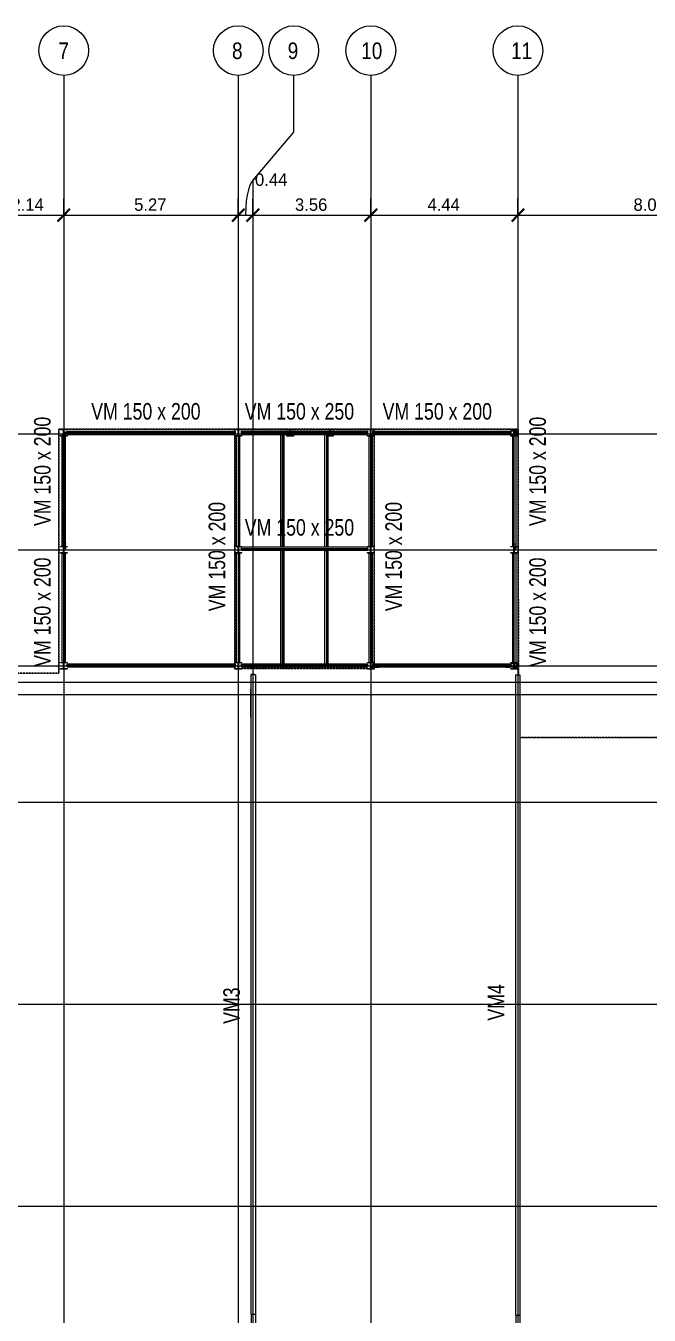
# Model space of a CAD drawing. Header units: centimetres. Extents: x -14291 to 3948, y -1225 to 8033.
# Drawn here: x -10457 to -8575, y 4139 to 8033 of the extents above; entities that cross this region are included whole.
import ezdxf

# ---------------------------------------------------------------- set-up
doc = ezdxf.new("R2010")
doc.units = ezdxf.units.CM
for name, pattern in [('_Overhead', [0.47625, 0.3175, -0.15875]), ('Grid Line', [2.2225, 1.27, -0.3175, 0.3175, -0.3175]), ('Hidden', [0.714375, 0.47625, -0.238125])]:
    doc.linetypes.add(name, pattern=pattern)
for name, color, linetype, lineweight in [('A-ANNO-DIMS', 7, 'Continuous', 9), ('A-ANNO-DIMS-250', 7, 'Continuous', 9), ('A-FLOR', 7, 'Continuous', 9), ('S-BEAM', 7, 'Continuous', 9), ('S-BEAM-IDEN', 7, 'Continuous', 18), ('S-COLS', 7, 'Continuous', 9), ('S-GRID', 7, 'Continuous', 9), ('S-GRID-IDEN', 7, 'Continuous', 9)]:
    doc.layers.add(name, color=color, linetype=linetype, lineweight=lineweight)
doc.styles.add('Century Gothic', font='GOTHIC.TTF', dxfattribs={"height": 37.5})
doc.styles.add('Century Gothic_1', font='GOTHIC.TTF', dxfattribs={"width": 0.8, "height": 50})
doc.styles.add('Saira Condensed', font='SairaCondensed-Regular.ttf', dxfattribs={"height": 50})
doc.dimstyles.new('FCA_N_Cotas_E100', dxfattribs={"dimscale": 30.48, "dimtxt": 39.15631, "dimasz": 1.230315, "dimexe": 1.64042, "dimexo": 1.64042, "dimgap": 0.082021, "dimtad": 1, "dimlfac": 0.01, "dimrnd": 0.01, "dimzin": 0, "dimdsep": 46, "dimtxsty": 'Century Gothic', "dimblk1": 'OBLIQUE', "dimblk2": 'OBLIQUE', "dimsah": 1, "dimcen": 0.09, "dimdle": 1.64042, "dimadec": 3, "dimazin": 2, "dimtfac": 1, "dimtdec": 4, "dimtix": 1, "dimtmove": 0, "dimatfit": 3, "dimfxl": 1, "dimtvp": 1, "dimtolj": 1, "dimtzin": 0, "dimarcsym": 2})
doc.dimstyles.new('FCA_N_Cotas_E100_2', dxfattribs={"dimscale": 30.48, "dimtxt": 39.15631, "dimasz": 1.230315, "dimexe": 1.64042, "dimexo": 1.64042, "dimgap": 0.082021, "dimtad": 1, "dimlfac": 0.01, "dimrnd": 0.01, "dimzin": 0, "dimdsep": 46, "dimtxsty": 'Century Gothic', "dimblk1": 'OBLIQUE', "dimblk2": 'OBLIQUE', "dimsah": 1, "dimcen": 0.09, "dimdle": 1.64042, "dimadec": 3, "dimazin": 2, "dimtfac": 1, "dimtdec": 4, "dimtix": 1, "dimtmove": 1, "dimatfit": 3, "dimfxl": 1, "dimtvp": 1, "dimtolj": 1, "dimtzin": 0, "dimarcsym": 2})

# ---------------------------------------------------------------- blocks, each defined once
blk = doc.blocks.new('RVR_Tensor angular doble L - d_25 mm-1744893-N01 - Planta Envigados')
at = {"layer": 'S-BEAM'}
for p, q in [((-9.6, -5), (-9.6, -4.5)), ((-7.4, -4.5), (-9.6, -4.5)), ((-5.3, -5), (-9.6, -5)), ((389.7, -5), (198.5, -5)), ((396.3, -5), (198.5, -5)), ((389.7, -5), (395.7, -5)), ((396.3, -4.7), (396.3, -5)), ((396.3, -5), (402.3, -5)), ((402.3, -5), (402.3, -4.7))]:
    blk.add_line(p, q, dxfattribs=at)
blk = doc.blocks.new('UC-Perfil universal-Pilar - 200 x 200-1745402-N01 - Planta Envigados')
at = {"layer": 'S-COLS'}
for p, q in [((-10, 10), (10, 10)), ((-10, 8.46), (-10, 10)), ((-2.015, 8.46), (-10, 8.46)), ((-0.495, -6.94), (-0.495, 6.94)), ((0.495, 6.94), (0.495, -6.94)), ((10, 8.46), (2.015, 8.46)), ((10, 10), (10, 8.46)), ((-10, -8.46), (-2.015, -8.46)), ((-10, -10), (-10, -8.46)), ((10, -10), (-10, -10)), ((2.015, -8.46), (10, -8.46)), ((10, -8.46), (10, -10))]:
    blk.add_line(p, q, dxfattribs=at)
for centre, start, end in [((-2.015, 6.94), 0, 90), ((2.015, 6.94), 90, 180), ((-2.015, -6.94), 270, 0), ((2.015, -6.94), 180, 270)]:
    blk.add_arc(centre, 1.52, start, end, dxfattribs=at)
blk = doc.blocks.new('UC-Perfil universal-Pilar - 200 x 200-1743406-N01 - Planta Envigados')
at = {"layer": 'S-COLS'}
for p, q in [((-10, 10), (10, 10)), ((-10, 8.46), (-10, 10)), ((-2.015, 8.46), (-10, 8.46)), ((-0.495, -6.94), (-0.495, 6.94)), ((0.495, 6.94), (0.495, -6.94)), ((10, 8.46), (2.015, 8.46)), ((10, 10), (10, 8.46)), ((-10, -8.46), (-2.015, -8.46)), ((-10, -10), (-10, -8.46)), ((10, -10), (-10, -10)), ((2.015, -8.46), (10, -8.46)), ((10, -8.46), (10, -10))]:
    blk.add_line(p, q, dxfattribs=at)
for centre, start, end in [((-2.015, 6.94), 60, 90), ((-2.015, 6.94), 0, 60), ((2.015, 6.94), 90, 180), ((-2.015, -6.94), 270, 0), ((2.015, -6.94), 180, 270)]:
    blk.add_arc(centre, 1.52, start, end, dxfattribs=at)
blk = doc.blocks.new('UC-Perfil universal-Pilar - 200 x 200-V55-N01 - Planta Envigados')
at = {"layer": 'S-COLS'}
for p, q in [((-10, 10), (10, 10)), ((-10, 8.46), (-10, 10)), ((-2.015, 8.46), (-10, 8.46)), ((-0.495, -6.94), (-0.495, 6.94)), ((0.495, 6.94), (0.495, -6.94)), ((10, 8.46), (2.015, 8.46)), ((10, 10), (10, 8.46)), ((-10, -8.46), (-2.015, -8.46)), ((-10, -10), (-10, -8.46)), ((10, -10), (-10, -10)), ((2.015, -8.46), (10, -8.46)), ((10, -8.46), (10, -10))]:
    blk.add_line(p, q, dxfattribs=at)
for centre, start, end in [((-2.015, 6.94), 0, 90), ((2.015, 6.94), 90, 180), ((-2.015, -6.94), 270, 0), ((2.015, -6.94), 180, 270)]:
    blk.add_arc(centre, 1.52, start, end, dxfattribs=at)
blk = doc.blocks.new('M_W Shapes - 150 x 200-1740618-N01 - Planta Envigados')
at = {"layer": 'S-BEAM'}
for p, q in [((253.5, 5), (253.5, 2.5)), ((253.5, 2.5), (253.5, 5)), ((253.5, 5), (253.5, 0.8)), ((253.5, 0.8), (253.5, 5)), ((253.5, 2.5), (253.5, 1.5)), ((253.5, 2.5), (253.5, 2)), ((253.5, 2), (253.5, 1.5)), ((253.5, 1.5), (253.5, 1.1)), ((253.5, 1.5), (253.5, 0.8)), ((253.5, 1.1), (253.5, 0.8)), ((253.5, 0.5), (253.5, -0.5)), ((253.5, -0.5), (253.5, 0.5)), ((253.5, -0.8), (253.5, -5)), ((253.5, -0.8), (253.5, -1.1)), ((253.5, -0.8), (253.5, -1.1)), ((253.5, -5), (253.5, -0.8)), ((253.5, -1.1), (253.5, -2.5)), ((253.5, -1.1), (253.5, -2.5)), ((253.5, -5), (253.5, -2.5)), ((253.5, -2.5), (253.5, -5))]:
    blk.add_line(p, q, dxfattribs=at)
blk = doc.blocks.new('M_W Shapes - 150 x 200-1741098-N01 - Planta Envigados')
at = {"layer": 'S-BEAM'}
for p, q in [((-206.1, 5), (-206.1, 1.1)), ((-206.1, 1.1), (-206.1, 5)), ((-206.1, 5), (-206.1, 2.5)), ((-206.1, 2.5), (-206.1, 5)), ((-206.1, 1.1), (-206.1, 2.5)), ((-206.1, 1.1), (-206.1, 2.5)), ((-206.1, 0.5), (-206.1, -0.5)), ((-206.1, -0.5), (-206.1, 0.5)), ((-206.1, -1.1), (-206.1, -4.8)), ((-206.1, -2.5), (-206.1, -1.1)), ((-206.1, -2.5), (-206.1, -1.1)), ((-206.1, -4.8), (-206.1, -1.1)), ((-206.1, -4.8), (-206.1, -2.5)), ((-206.1, -2.5), (-206.1, -4.8))]:
    blk.add_line(p, q, dxfattribs=at)
blk = doc.blocks.new('M_W Shapes - 150 x 200-V56-N01 - Planta Envigados')
at = {"layer": 'S-BEAM'}
for p, q in [((253.5, 5), (253.5, 2.5)), ((253.5, 2.5), (253.5, 5)), ((253.5, 5), (253.5, 0.8)), ((253.5, 0.8), (253.5, 5)), ((253.5, 2.5), (253.5, 0.8)), ((253.5, 2.5), (253.5, 1.1)), ((253.5, 1.1), (253.5, 0.8)), ((253.5, 0.5), (253.5, -0.5)), ((253.5, -0.5), (253.5, 0.5)), ((253.5, -0.8), (253.5, -5)), ((253.5, -0.8), (253.5, -2.5)), ((253.5, -0.8), (253.5, -1.1)), ((253.5, -5), (253.5, -0.8)), ((253.5, -1.1), (253.5, -1.5)), ((253.5, -1.5), (253.5, -2.5)), ((253.5, -5), (253.5, -2.5)), ((253.5, -2.5), (253.5, -5))]:
    blk.add_line(p, q, dxfattribs=at)
blk = doc.blocks.new('M_W Shapes - 150 x 200-1837126-N01 - Planta Envigados')
at = {"layer": 'S-BEAM'}
for p, q in [((-167.135, 5), (162.855, 5)), ((162.855, 5), (162.855, -5)), ((-167.135, -5), (162.855, -5))]:
    blk.add_line(p, q, dxfattribs=at)
at = {"layer": 'S-BEAM', "linetype": 'Hidden'}
for p, q in [((162.855, 0.5), (-167.135, 0.5)), ((162.855, -0.5), (-167.135, -0.5))]:
    blk.add_line(p, q, dxfattribs=at)
blk = doc.blocks.new('M_W Shapes - 150 x 250-1741827-N01 - Planta Envigados')
at = {"layer": 'S-BEAM'}
for p, q in [((-189.98, -5), (-189.98, 5)), ((-189.98, 5), (189.98, 5)), ((189.98, 5), (189.98, -5)), ((-189.98, -5), (189.98, -5))]:
    blk.add_line(p, q, dxfattribs=at)
at = {"layer": 'S-BEAM', "linetype": 'Hidden'}
for p, q in [((189.98, 0.5), (-189.98, 0.5)), ((189.98, -0.5), (-189.98, -0.5))]:
    blk.add_line(p, q, dxfattribs=at)
blk = doc.blocks.new('M_W Shapes - 150 x 200-1837127-N01 - Planta Envigados')
at = {"layer": 'S-BEAM'}
for p, q in [((-168.315, -5), (-168.315, 5)), ((-168.315, 5), (165.165, 5)), ((-168.315, -5), (165.165, -5))]:
    blk.add_line(p, q, dxfattribs=at)
at = {"layer": 'S-BEAM', "linetype": 'Hidden'}
for p, q in [((165.165, 0.5), (-168.315, 0.5)), ((165.165, -0.5), (-168.315, -0.5))]:
    blk.add_line(p, q, dxfattribs=at)
blk = doc.blocks.new('M_W Shapes - 150 x 200-1742695-N01 - Planta Envigados')
at = {"layer": 'S-BEAM'}
for p, q in [((-171.015, 5), (171.015, 5)), ((171.015, 5), (171.015, -5)), ((-171.015, -5), (171.015, -5))]:
    blk.add_line(p, q, dxfattribs=at)
at = {"layer": 'S-BEAM', "linetype": 'Hidden'}
for p, q in [((171.015, 0.5), (-171.015, 0.5)), ((171.015, -0.5), (-171.015, -0.5))]:
    blk.add_line(p, q, dxfattribs=at)
blk = doc.blocks.new('M_W Shapes - 150 x 200-1742696-N01 - Planta Envigados')
at = {"layer": 'S-BEAM'}
for p, q in [((-170.165, -5), (-170.165, 5)), ((-170.165, 5), (170.165, 5)), ((-170.165, -5), (170.165, -5))]:
    blk.add_line(p, q, dxfattribs=at)
at = {"layer": 'S-BEAM', "linetype": 'Hidden'}
for p, q in [((170.165, 0.5), (-170.165, 0.5)), ((170.165, -0.5), (-170.165, -0.5))]:
    blk.add_line(p, q, dxfattribs=at)
blk = doc.blocks.new('M_W Shapes - 150 x 200-V57-N01 - Planta Envigados')
at = {"layer": 'S-BEAM'}
for p, q in [((-253.465, -5), (-253.465, 5)), ((-253.465, 5), (253.465, 5)), ((253.465, 5), (253.465, -5)), ((-253.465, -5), (253.465, -5))]:
    blk.add_line(p, q, dxfattribs=at)
at = {"layer": 'S-BEAM', "linetype": 'Hidden'}
for p, q in [((253.465, 0.5), (-253.465, 0.5)), ((253.465, -0.5), (-253.465, -0.5))]:
    blk.add_line(p, q, dxfattribs=at)
blk = doc.blocks.new('M_W Shapes - 150 x 200-V58-N01 - Planta Envigados')
at = {"layer": 'S-BEAM'}
for p, q in [((-206.125, -5), (-206.125, 5)), ((-206.125, 5), (206.125, 5)), ((206.125, 5), (206.125, -5)), ((-206.125, -5), (206.125, -5))]:
    blk.add_line(p, q, dxfattribs=at)
at = {"layer": 'S-BEAM', "linetype": 'Hidden'}
for p, q in [((206.125, 0.5), (-206.125, 0.5)), ((206.125, -0.5), (-206.125, -0.5))]:
    blk.add_line(p, q, dxfattribs=at)
blk = doc.blocks.new('M_W Shapes - 150 x 200-1837128-N01 - Planta Envigados')
at = {"layer": 'S-BEAM'}
for p, q in [((-165.165, 5), (168.315, 5)), ((168.315, 5), (168.315, -5)), ((-165.165, -5), (168.315, -5))]:
    blk.add_line(p, q, dxfattribs=at)
at = {"layer": 'S-BEAM', "linetype": 'Hidden'}
for p, q in [((168.315, 0.5), (-165.165, 0.5)), ((168.315, -0.5), (-165.165, -0.5))]:
    blk.add_line(p, q, dxfattribs=at)
blk = doc.blocks.new('M_W Shapes - 150 x 200-1837129-N01 - Planta Envigados')
at = {"layer": 'S-BEAM'}
for p, q in [((-162.855, -5), (-162.855, 5)), ((-162.855, 5), (167.135, 5)), ((-162.855, -5), (167.135, -5))]:
    blk.add_line(p, q, dxfattribs=at)
at = {"layer": 'S-BEAM', "linetype": 'Hidden'}
for p, q in [((167.135, 0.5), (-162.855, 0.5)), ((167.135, -0.5), (-162.855, -0.5))]:
    blk.add_line(p, q, dxfattribs=at)
blk = doc.blocks.new('RVR_Tensor angular doble L - d_25 mm-1744894-N01 - Planta Envigados')
at = {"layer": 'S-BEAM'}
for p, q in [((-9.6, 4.5), (-9.6, 5)), ((-9.6, 5), (-5.3, 5)), ((-9.6, 4.5), (-7.9, 4.5)), ((198.5, 5), (389.7, 5)), ((198.5, 5), (396.3, 5)), ((395.7, 5), (389.7, 5)), ((396.3, 5), (396.3, 4.7)), ((402.3, 5), (396.3, 5)), ((402.3, 4.7), (402.3, 5))]:
    blk.add_line(p, q, dxfattribs=at)
blk = doc.blocks.new('RVR_Tensor angular doble L - d_25 mm-1744895-N01 - Planta Envigados')
at = {"layer": 'S-BEAM'}
for p, q in [((-3.3, -4.5), (-3.3, 5)), ((-2, 5), (-3.3, 5)), ((422.4, 5), (412.9, 5)), ((429.8, 5), (423.4, 5)), ((430, 5), (429.8, 5)), ((429.8, 5), (429.8, -4.5)), ((430, -5), (430, 5)), ((430, 5), (430.5, 5)), ((430.8, 5), (430.5, 5)), ((430.5, 5), (430.5, -5)), ((430.8, -4.5), (430.8, 5)), ((-8, -5), (-8, -4.5)), ((-2.8, -4.5), (-8, -4.5)), ((-7.5, -5), (-8, -5)), ((422.4, -5), (410.3, -5)), ((422.4, -4.5), (414.6, -4.5)), ((422.4, -5), (414.6, -5)), ((425, -4.5), (423.4, -4.5)), ((425, -5), (423.4, -5)), ((430.5, -5), (423.4, -5)), ((429.8, -4.5), (425, -4.5)), ((425, -4.5), (425, -5)), ((425, -5), (430, -5)), ((430.5, -5), (435.5, -5)), ((435.5, -4.5), (430.8, -4.5)), ((435.5, -5), (435.5, -4.5))]:
    blk.add_line(p, q, dxfattribs=at)
blk = doc.blocks.new('RVR_Tensor angular doble L - d_25 mm-1744896-N01 - Planta Envigados')
at = {"layer": 'S-BEAM'}
for p, q in [((-8, 4.5), (-8, 5)), ((-8, 5), (-7.5, 5)), ((-8, 4.5), (-2.8, 4.5)), ((-3.3, -5), (-3.3, 4.5)), ((425.3, 5), (427.4, 5)), ((427.4, 5), (430.5, 5)), ((430, 5), (429.6, 5)), ((429.8, 4.5), (429.8, -5)), ((430, -5), (430, 5)), ((430.5, 5), (430.5, -5)), ((435.5, 5), (430.5, 5)), ((430.8, -5), (430.8, 4.5)), ((430.8, 4.5), (435.5, 4.5)), ((435.5, 4.5), (435.5, 5)), ((-3.3, -5), (-2, -5)), ((427.4, -5), (429.8, -5)), ((429.8, -5), (430, -5)), ((430.5, -5), (430, -5)), ((430.5, -5), (430.8, -5))]:
    blk.add_line(p, q, dxfattribs=at)
blk = doc.blocks.new('RVR_Tensor angular doble L - d_10 mm-1745382-N01 - Planta Envigados')
at = {"layer": 'S-BEAM'}
for p, q in [((314.3, 5), (153.2, 5)), ((319.2, 5), (315.9, 5)), ((319.2, 5), (319.5, 5)), ((319.2, 0.5), (319.2, 5)), ((319.5, 5), (319.5, 0.5)), ((320.2, 5), (319.5, 5)), ((320.2, 5), (320.6, 5)), ((320.2, 0.5), (320.2, 5)), ((320.6, 5), (320.6, 0.5)), ((315.9, -4.5), (319.2, -4.5)), ((319.5, -5), (315.9, -5)), ((315.9, -5), (320.2, -5)), ((319.2, -4.5), (319.2, -0.5)), ((319.5, -0.5), (319.5, -5)), ((320.2, -5), (320.2, -0.5)), ((327.2, -5), (320.2, -5)), ((320.6, -0.5), (320.6, -4.5)), ((320.6, -4.5), (327.2, -4.5)), ((327.2, -4.5), (327.2, -5))]:
    blk.add_line(p, q, dxfattribs=at)
blk = doc.blocks.new('RVR_Tensor angular doble L - d_10 mm-1745369-N01 - Planta Envigados')
at = {"layer": 'S-BEAM'}
for p, q in [((311.4, 5), (312.6, 5)), ((311.4, 4.5), (312.6, 4.5)), ((312.6, 5), (313.7, 5)), ((312.6, 4.5), (312.6, 5)), ((313.7, 4.5), (312.6, 4.5)), ((321.7, 5), (327.2, 5)), ((327.2, 4.5), (321.7, 4.5)), ((327.2, 5), (327.2, 4.5)), ((147.8, -5), (319.2, -5)), ((319.5, -5), (319.2, -5))]:
    blk.add_line(p, q, dxfattribs=at)
blk = doc.blocks.new('RVR_Tensor angular doble L - d_25 mm-V59-N01 - Planta Envigados')
at = {"layer": 'S-BEAM'}
for p, q in [((-3.3, -4.5), (-3.3, 5)), ((-2, 5), (-3.3, 5)), ((422.4, 5), (412.9, 5)), ((429.8, 5), (423.4, 5)), ((430, 5), (429.8, 5)), ((429.8, 5), (429.8, -4.5)), ((430, -5), (430, 5)), ((430, 5), (430.5, 5)), ((430.8, 5), (430.5, 5)), ((430.5, 5), (430.5, -5)), ((430.8, -4.5), (430.8, 5)), ((-8, -5), (-8, -4.5)), ((-2.8, -4.5), (-8, -4.5)), ((-7.5, -5), (-8, -5)), ((417.8, -5), (410.3, -5)), ((417.9, -4.5), (414.6, -4.5)), ((417.8, -5), (414.6, -5)), ((429.8, -4.5), (427.9, -4.5)), ((427.9, -5), (430, -5)), ((430.5, -5), (427.9, -5)), ((430.5, -5), (435.5, -5)), ((435.5, -4.5), (430.8, -4.5)), ((435.5, -5), (435.5, -4.5))]:
    blk.add_line(p, q, dxfattribs=at)
blk = doc.blocks.new('UC-Perfil universal-Pilar - 200 x 200-1745609-N01 - Planta Envigados')
at = {"layer": 'S-COLS'}
for p, q in [((-10, 10), (10, 10)), ((-10, 8.46), (-10, 10)), ((-2.015, 8.46), (-10, 8.46)), ((-0.495, 5), (-0.495, 6.94)), ((0.495, 6.94), (0.495, 5)), ((10, 8.46), (2.015, 8.46)), ((10, 10), (10, 8.46)), ((-10, -8.46), (-2.015, -8.46)), ((-10, -10), (-10, -8.46)), ((10, -10), (-10, -10)), ((-0.495, -6.94), (-0.495, -5)), ((0.495, -5), (0.495, -6.94)), ((2.015, -8.46), (10, -8.46)), ((10, -8.46), (10, -10))]:
    blk.add_line(p, q, dxfattribs=at)
for centre, start, end in [((-2.015, 6.94), 0, 90), ((2.015, 6.94), 90, 180), ((-2.015, -6.94), 270, 0), ((2.015, -6.94), 180, 270)]:
    blk.add_arc(centre, 1.52, start, end, dxfattribs=at)
blk = doc.blocks.new('UC-Perfil universal-Pilar - 200 x 200-1745595-N01 - Planta Envigados')
at = {"layer": 'S-COLS'}
for p, q in [((-10, 10), (5.1, 10)), ((-10, 8.5), (-10, 10)), ((-2, 8.5), (-10, 8.5)), ((-0.5, 5), (-0.5, 6.9)), ((0.5, 6.9), (0.5, 5)), ((5.1, 8.5), (2, 8.5)), ((-10, -8.5), (-2, -8.5)), ((-10, -10), (-10, -8.5)), ((10, -10), (-10, -10)), ((-0.5, -6.9), (-0.5, -5)), ((0.5, -5), (0.5, -6.9)), ((2, -8.5), (10, -8.5)), ((10, -8.5), (10, -10))]:
    blk.add_line(p, q, dxfattribs=at)
for centre, start, end in [((-2, 6.9), 360, 90), ((2, 6.9), 90, 180), ((-2, -6.9), 270, 360), ((2, -6.9), 180, 270)]:
    blk.add_arc(centre, 1.52, start, end, dxfattribs=at)
blk = doc.blocks.new('Grid - 3mm-1819951-N01 - Planta Envigados')
at = {"layer": 'S-GRID-IDEN', "color": 253, "true_color": 0xaaaaaa}
blk.add_circle((0, 0), 0.3, dxfattribs=at)
blk = doc.blocks.new('DIMBLOCK20-N01 - Planta Envigados')
at = {"layer": 'A-ANNO-DIMS-250'}
for p, q in [((-10555.8, 7460.9), (-10555.8, 7510.9)), ((-10342.2, 7460.9), (-10342.2, 7510.9)), ((-10555.8, 7460.9), (-10342.2, 7460.9)), ((-10555.8, 7460.9), (-10555.8, 7437.4)), ((-10342.2, 7460.9), (-10342.2, 7437.4))]:
    blk.add_line(p, q, dxfattribs=at)
at = {"layer": 'A-ANNO-DIMS-250', "lineweight": 35}
for p, q in [((-10555.8, 7460.9), (-10537, 7479.6)), ((-10342.2, 7460.9), (-10323.5, 7479.6)), ((-10555.8, 7460.9), (-10574.5, 7442.1)), ((-10342.2, 7460.9), (-10361, 7442.1))]:
    blk.add_line(p, q, dxfattribs=at)
at = {"layer": 'A-ANNO-DIMS-250', "color": 0, "insert": (-10500, 7511.4), "char_height": 37.5, "width": 122.317, "attachment_point": 1, "line_spacing_factor": 0.984502, "style": 'Century Gothic'}
blk.add_mtext('2.14', dxfattribs=at)
blk = doc.blocks.new('_Oblique')
at = {"color": 0, "linetype": 'ByBlock', "lineweight": -2}
blk.add_line((-0.5, -0.5), (0.5, 0.5), dxfattribs=at)
blk = doc.blocks.new('DIMBLOCK21-N01 - Planta Envigados')
at = {"layer": 'A-ANNO-DIMS-250'}
for p, q in [((-10342.2, 7460.9), (-10342.2, 7510.9)), ((-9815.3, 7460.9), (-9815.3, 7510.9)), ((-10342.2, 7460.9), (-9815.3, 7460.9)), ((-10342.2, 7460.9), (-10342.2, 7437.4)), ((-9815.3, 7460.9), (-9815.3, 7437.4))]:
    blk.add_line(p, q, dxfattribs=at)
at = {"layer": 'A-ANNO-DIMS-250', "lineweight": 35}
for p, q in [((-10342.2, 7460.9), (-10323.5, 7479.6)), ((-9815.3, 7460.9), (-9796.5, 7479.6)), ((-10342.2, 7460.9), (-10361, 7442.1)), ((-9815.3, 7460.9), (-9834, 7442.1))]:
    blk.add_line(p, q, dxfattribs=at)
at = {"layer": 'A-ANNO-DIMS-250', "color": 0, "insert": (-10129.7, 7511.4), "char_height": 37.5, "width": 122.317, "attachment_point": 1, "line_spacing_factor": 0.984502, "style": 'Century Gothic'}
blk.add_mtext('5.27', dxfattribs=at)
blk = doc.blocks.new('DIMBLOCK22-N01 - Planta Envigados')
at = {"layer": 'A-ANNO-DIMS-250'}
for p, q in [((-9815.3, 7460.9), (-9815.3, 7510.9)), ((-9771.4, 7460.9), (-9771.4, 7510.9)), ((-9815.3, 7460.9), (-9771.4, 7460.9)), ((-9815.3, 7460.9), (-9815.3, 7437.4)), ((-9771.4, 7460.9), (-9771.4, 7437.4))]:
    blk.add_line(p, q, dxfattribs=at)
at = {"layer": 'A-ANNO-DIMS-250', "lineweight": 35}
for p, q in [((-9815.3, 7460.9), (-9796.5, 7479.6)), ((-9771.4, 7460.9), (-9752.6, 7479.6)), ((-9815.3, 7460.9), (-9834, 7442.1)), ((-9771.4, 7460.9), (-9790.1, 7442.1))]:
    blk.add_line(p, q, dxfattribs=at)
at = {"layer": 'A-ANNO-DIMS-250'}
blk.add_ellipse((-9764.9, 7460.9), major_axis=(0, 108.5), ratio=0.262337, start_param=0, end_param=1.570796, dxfattribs=at)
at = {"layer": 'A-ANNO-DIMS-250', "color": 0, "insert": (-9764.9, 7586.7), "char_height": 37.5, "width": 122.317, "attachment_point": 1, "line_spacing_factor": 0.984502, "style": 'Century Gothic'}
blk.add_mtext('0.44', dxfattribs=at)
blk = doc.blocks.new('DIMBLOCK23-N01 - Planta Envigados')
at = {"layer": 'A-ANNO-DIMS-250'}
for p, q in [((-9771.4, 7460.9), (-9771.4, 7510.9)), ((-9415.3, 7460.9), (-9415.3, 7510.9)), ((-9771.4, 7460.9), (-9415.3, 7460.9)), ((-9771.4, 7460.9), (-9771.4, 7437.4)), ((-9415.3, 7460.9), (-9415.3, 7437.4))]:
    blk.add_line(p, q, dxfattribs=at)
at = {"layer": 'A-ANNO-DIMS-250', "lineweight": 35}
for p, q in [((-9771.4, 7460.9), (-9752.6, 7479.6)), ((-9415.3, 7460.9), (-9396.6, 7479.6)), ((-9771.4, 7460.9), (-9790.1, 7442.1)), ((-9415.3, 7460.9), (-9434.1, 7442.1))]:
    blk.add_line(p, q, dxfattribs=at)
at = {"layer": 'A-ANNO-DIMS-250', "color": 0, "insert": (-9644.3, 7511.4), "char_height": 37.5, "width": 122.317, "attachment_point": 1, "line_spacing_factor": 0.984502, "style": 'Century Gothic'}
blk.add_mtext('3.56', dxfattribs=at)
blk = doc.blocks.new('DIMBLOCK24-N01 - Planta Envigados')
at = {"layer": 'A-ANNO-DIMS-250'}
for p, q in [((-9415.3, 7460.9), (-9415.3, 7510.9)), ((-8971.4, 7460.9), (-8971.4, 7510.9)), ((-9415.3, 7460.9), (-8971.4, 7460.9)), ((-9415.3, 7460.9), (-9415.3, 7437.4)), ((-8971.4, 7460.9), (-8971.4, 7437.4))]:
    blk.add_line(p, q, dxfattribs=at)
at = {"layer": 'A-ANNO-DIMS-250', "lineweight": 35}
for p, q in [((-9415.3, 7460.9), (-9396.6, 7479.6)), ((-8971.4, 7460.9), (-8952.6, 7479.6)), ((-9415.3, 7460.9), (-9434.1, 7442.1)), ((-8971.4, 7460.9), (-8990.1, 7442.1))]:
    blk.add_line(p, q, dxfattribs=at)
at = {"layer": 'A-ANNO-DIMS-250', "color": 0, "insert": (-9244.3, 7511.4), "char_height": 37.5, "width": 122.317, "attachment_point": 1, "line_spacing_factor": 0.984502, "style": 'Century Gothic'}
blk.add_mtext('4.44', dxfattribs=at)
blk = doc.blocks.new('DIMBLOCK25-N01 - Planta Envigados')
at = {"layer": 'A-ANNO-DIMS-250'}
for p, q in [((-8971.4, 7460.9), (-8971.4, 7510.9)), ((-8171.6, 7460.9), (-8171.6, 7510.9)), ((-8971.4, 7460.9), (-8171.6, 7460.9)), ((-8971.4, 7460.9), (-8971.4, 7437.4)), ((-8171.6, 7460.9), (-8171.6, 7437.4))]:
    blk.add_line(p, q, dxfattribs=at)
at = {"layer": 'A-ANNO-DIMS-250', "lineweight": 35}
for p, q in [((-8971.4, 7460.9), (-8952.6, 7479.6)), ((-8171.6, 7460.9), (-8152.8, 7479.6)), ((-8971.4, 7460.9), (-8990.1, 7442.1)), ((-8171.6, 7460.9), (-8190.3, 7442.1))]:
    blk.add_line(p, q, dxfattribs=at)
at = {"layer": 'A-ANNO-DIMS-250', "color": 0, "insert": (-8622.5, 7511.4), "char_height": 37.5, "width": 122.317, "attachment_point": 1, "line_spacing_factor": 0.984502, "style": 'Century Gothic'}
blk.add_mtext('8.00', dxfattribs=at)

msp = doc.modelspace()

# ---------------------------------------------------------------- linework, layer by layer
at = {"layer": 'A-FLOR', "color": 8, "linetype": '_Overhead', "true_color": 0x808080}
for p, q in [((-10356.731, 6078.181), (-10356.731, 6815.081)), ((-10356.731, 6815.081), (-8970.423, 6815.081)), ((-8970.423, 6815.081), (-10356.731, 6815.081)), ((-10356.731, 6815.081), (-10356.731, 6078.181)), ((-9805.299, 6813.936), (-9425.334, 6813.936)), ((-9425.334, 6813.936), (-9805.299, 6813.936)), ((-8970.423, 6815.081), (-8970.414, 6799.17)), ((-8970.414, 6799.17), (-8970.423, 6815.081)), ((-9825.299, 6804.702), (-9825.299, 6812.396)), ((-9825.299, 6808.936), (-9825.299, 6812.396)), ((-9825.299, 6803.436), (-9825.299, 6804.436)), ((-9825.299, 6795.476), (-9825.299, 6803.171)), ((-9825.299, 6795.476), (-9825.299, 6798.936)), ((-9825.299, 6110.445), (-9825.299, 6793.936)), ((-9825.299, 6793.936), (-9825.299, 6110.445)), ((-9405.334, 6812.396), (-9405.334, 6805.016)), ((-9405.334, 6812.396), (-9405.334, 6808.936)), ((-9405.334, 6804.436), (-9405.334, 6803.436)), ((-9405.334, 6802.856), (-9405.334, 6799.17)), ((-9405.334, 6798.67), (-9405.334, 6795.476)), ((-9405.334, 6795.476), (-9405.334, 6798.67)), ((-9405.334, 6793.936), (-9405.334, 6110.445)), ((-9405.334, 6110.445), (-9405.334, 6793.936)), ((-8970.414, 6798.67), (-8970.04, 6096.801)), ((-8970.04, 6096.801), (-8970.414, 6798.67)), ((-11181.922, 6078.181), (-10356.731, 6078.181)), ((-10356.731, 6078.181), (-11181.922, 6078.181)), ((-9825.299, 6102.333), (-9825.299, 6108.905)), ((-9825.299, 6106.567), (-9825.299, 6108.905)), ((-9825.299, 6101.067), (-9825.299, 6102.067)), ((-9825.299, 6100.802), (-9825.299, 6091.985)), ((-9825.299, 6091.985), (-9825.299, 6096.567)), ((-9425.334, 6091.567), (-9805.299, 6091.567)), ((-9805.299, 6091.567), (-9425.334, 6091.567)), ((-9405.334, 6108.905), (-9405.334, 6102.647)), ((-9405.334, 6108.905), (-9405.334, 6106.567)), ((-9405.334, 6102.067), (-9405.334, 6101.067)), ((-9405.334, 6100.487), (-9405.334, 6096.801)), ((-9405.334, 6096.301), (-9405.334, 6091.985)), ((-9405.334, 6091.985), (-9405.334, 6096.301)), ((-8970.039, 6096.301), (-8970.027, 6073.135)), ((-8970.027, 6073.135), (-8970.039, 6096.301)), ((-8965.145, 5883.732), (-8177.733, 5883.732)), ((-8177.733, 5883.732), (-8965.145, 5883.732))]:
    msp.add_line(p, q, dxfattribs=at)
at = {"layer": 'S-BEAM'}
for p, q in [((-9776.134, 4142.544), (-9776.134, 6073.06)), ((-9763.634, 6073.06), (-9776.134, 6073.06)), ((-9763.634, 6073.06), (-9763.634, 4142.544)), ((-8977.645, 6073.06), (-8965.145, 6073.06)), ((-8977.645, 4139.375), (-8977.645, 6073.06)), ((-8965.145, 6073.06), (-8965.145, 4139.375)), ((-9776.134, 4142.544), (-9763.634, 4142.544)), ((-9776.134, 4142.544), (-9776.134, 2201.853)), ((-9763.634, 4142.544), (-9763.634, 2201.853)), ((-8977.645, 4139.375), (-8965.145, 4139.375)), ((-8977.645, 4139.375), (-8965.145, 4139.375)), ((-8977.645, 4139.375), (-8977.645, 2161.747)), ((-8965.145, 4139.375), (-8965.145, 2161.747))]:
    msp.add_line(p, q, dxfattribs=at)
at = {"layer": 'S-COLS'}
for p, q in [((-9777.645, 6074.135), (-9765.145, 6074.135)), ((-9777.645, 6073.553), (-9777.645, 6074.135)), ((-9771.75, 6073.553), (-9777.645, 6073.553)), ((-9771.75, 6073.06), (-9771.75, 6073.553)), ((-9765.145, 6073.553), (-9771.04, 6073.553)), ((-9771.04, 6073.553), (-9771.04, 6073.06)), ((-9765.145, 6074.135), (-9765.145, 6073.553)), ((-8977.645, 6073.135), (-8965.145, 6073.135)), ((-9777.645, 5945.791), (-9777.645, 6030.457)), ((-9777.645, 6030.457), (-9776.134, 6030.457)), ((-9777.645, 5945.791), (-9776.134, 5945.791)), ((-9777.645, 5945.209), (-9777.645, 5945.791)), ((-9776.134, 5945.209), (-9777.645, 5945.209))]:
    msp.add_line(p, q, dxfattribs=at)
at = {"layer": 'S-GRID', "color": 253, "linetype": 'Grid Line', "true_color": 0xaaaaaa}
for p, q in [((-10342.235, 7882.574), (-10342.235, -1075.311)), ((-9815.299, 7882.574), (-9815.299, -757.811)), ((-9415.334, 7882.574), (-9415.334, -1075.311)), ((-8971.395, 7882.574), (-8971.395, -1075.311)), ((-9771.395, 7565.074), (-9771.395, -1075.311)), ((-14005.363, 6800.445), (2922.583, 6800.445)), ((-14005.363, 6450.445), (2922.583, 6450.445)), ((-13687.863, 6100.445), (2605.083, 6100.445)), ((-14005.363, 6050.445), (2922.583, 6050.445)), ((-13687.863, 6013.539), (2605.083, 6013.539)), ((-14005.363, 5688.539), (2922.583, 5688.539)), ((-14005.363, 5078.539), (2922.583, 5078.539)), ((-14005.363, 4468.259), (2922.583, 4468.259))]:
    msp.add_line(p, q, dxfattribs=at)
at = {"layer": 'S-GRID', "color": 253, "true_color": 0xaaaaaa}
for p, q in [((-9647.864, 7711.599), (-9647.864, 7882.574)), ((-9771.395, 7565.074), (-9647.864, 7711.599))]:
    msp.add_line(p, q, dxfattribs=at)

# ---------------------------------------------------------------- block references
at = {"layer": 'S-BEAM'}
for name, p, rotation in [('RVR_Tensor angular doble L - d_10 mm-1745382-N01 - Planta Envigados', (-10342.235, 6479.621), 89.99999999999974), ('M_W Shapes - 150 x 200-1837127-N01 - Planta Envigados', (-10342.235, 6628.767), 90), ('M_W Shapes - 150 x 200-1837127-N01 - Planta Envigados', (-9815.299, 6628.767), 90), ('M_W Shapes - 150 x 200-1742696-N01 - Planta Envigados', (-9681.977, 6628.767), 90), ('M_W Shapes - 150 x 200-1742696-N01 - Planta Envigados', (-9548.656, 6628.767), 90), ('M_W Shapes - 150 x 200-1837127-N01 - Planta Envigados', (-9415.334, 6628.767), 90), ('RVR_Tensor angular doble L - d_25 mm-1744896-N01 - Planta Envigados', (-8977.946, 6803.636), 180), ('RVR_Tensor angular doble L - d_25 mm-1744894-N01 - Planta Envigados', (-9000.931, 6803.636), 180), ('RVR_Tensor angular doble L - d_10 mm-1745382-N01 - Planta Envigados', (-8983.077, 6479.621), 89.99999999999974), ('M_W Shapes - 150 x 200-1837128-N01 - Planta Envigados', (-8983.077, 6628.767), 270), ('RVR_Tensor angular doble L - d_10 mm-1745369-N01 - Planta Envigados', (-10342.235, 6780.581), 269.9999999999997), ('RVR_Tensor angular doble L - d_10 mm-1745369-N01 - Planta Envigados', (-8983.077, 6780.581), 269.9999999999997), ('M_W Shapes - 150 x 200-1837126-N01 - Planta Envigados', (-10342.235, 6277.583), 90), ('M_W Shapes - 150 x 200-1837126-N01 - Planta Envigados', (-9815.299, 6277.583), 90), ('M_W Shapes - 150 x 250-1741827-N01 - Planta Envigados', (-9615.317, 6453.598), 180), ('M_W Shapes - 150 x 200-1742695-N01 - Planta Envigados', (-9681.977, 6277.583), 90), ('M_W Shapes - 150 x 200-1742695-N01 - Planta Envigados', (-9548.656, 6277.583), 90), ('M_W Shapes - 150 x 200-1837126-N01 - Planta Envigados', (-9415.334, 6277.583), 90), ('M_W Shapes - 150 x 200-1837129-N01 - Planta Envigados', (-8983.077, 6277.583), 270), ('RVR_Tensor angular doble L - d_25 mm-1744896-N01 - Planta Envigados', (-8977.946, 6101.267), 180), ('RVR_Tensor angular doble L - d_25 mm-1744894-N01 - Planta Envigados', (-9000.931, 6101.267), 180)]:
    msp.add_blockref(name, p, dxfattribs=dict(at, rotation=rotation))
for name, p in [('M_W Shapes - 150 x 200-V57-N01 - Planta Envigados', (-10078.767, 6803.936)), ('M_W Shapes - 150 x 200-V56-N01 - Planta Envigados', (-10078.767, 6803.936)), ('M_W Shapes - 150 x 250-1741827-N01 - Planta Envigados', (-9615.317, 6803.936)), ('RVR_Tensor angular doble L - d_25 mm-V59-N01 - Planta Envigados', (-9405.933, 6803.636)), ('RVR_Tensor angular doble L - d_25 mm-1744893-N01 - Planta Envigados', (-9397.933, 6803.636)), ('M_W Shapes - 150 x 200-1741098-N01 - Planta Envigados', (-9199.206, 6803.936)), ('M_W Shapes - 150 x 200-V58-N01 - Planta Envigados', (-9199.206, 6803.936)), ('M_W Shapes - 150 x 200-V57-N01 - Planta Envigados', (-10078.767, 6101.567)), ('M_W Shapes - 150 x 200-1740618-N01 - Planta Envigados', (-10078.767, 6101.567)), ('M_W Shapes - 150 x 250-1741827-N01 - Planta Envigados', (-9615.317, 6101.567)), ('RVR_Tensor angular doble L - d_25 mm-1744895-N01 - Planta Envigados', (-9405.933, 6101.267)), ('RVR_Tensor angular doble L - d_25 mm-1744893-N01 - Planta Envigados', (-9397.933, 6101.267)), ('M_W Shapes - 150 x 200-1741098-N01 - Planta Envigados', (-9199.206, 6101.567)), ('M_W Shapes - 150 x 200-V58-N01 - Planta Envigados', (-9199.206, 6101.567))]:
    msp.add_blockref(name, p, dxfattribs=at)
at = {"layer": 'S-COLS'}
for name, p in [('UC-Perfil universal-Pilar - 200 x 200-1745402-N01 - Planta Envigados', (-10342.235, 6803.936)), ('UC-Perfil universal-Pilar - 200 x 200-1745402-N01 - Planta Envigados', (-9815.299, 6803.936)), ('UC-Perfil universal-Pilar - 200 x 200-1745609-N01 - Planta Envigados', (-9658.523, 6803.936)), ('UC-Perfil universal-Pilar - 200 x 200-1745402-N01 - Planta Envigados', (-9415.334, 6803.936)), ('UC-Perfil universal-Pilar - 200 x 200-1745402-N01 - Planta Envigados', (-8983.077, 6803.936)), ('UC-Perfil universal-Pilar - 200 x 200-1745402-N01 - Planta Envigados', (-10342.235, 6450.445)), ('UC-Perfil universal-Pilar - 200 x 200-1743406-N01 - Planta Envigados', (-9815.299, 6450.445)), ('UC-Perfil universal-Pilar - 200 x 200-V55-N01 - Planta Envigados', (-9415.334, 6450.445)), ('UC-Perfil universal-Pilar - 200 x 200-1745402-N01 - Planta Envigados', (-8983.077, 6450.445)), ('UC-Perfil universal-Pilar - 200 x 200-1745402-N01 - Planta Envigados', (-10342.235, 6100.445)), ('UC-Perfil universal-Pilar - 200 x 200-1745402-N01 - Planta Envigados', (-9815.299, 6100.445)), ('UC-Perfil universal-Pilar - 200 x 200-1745402-N01 - Planta Envigados', (-9415.334, 6100.445)), ('UC-Perfil universal-Pilar - 200 x 200-1745402-N01 - Planta Envigados', (-8983.077, 6100.445))]:
    msp.add_blockref(name, p, dxfattribs=at)
at = {"layer": 'S-COLS', "rotation": 180}
msp.add_blockref('UC-Perfil universal-Pilar - 200 x 200-1745595-N01 - Planta Envigados', (-9538.523, 6803.936), dxfattribs=at)
at = {"layer": 'S-GRID-IDEN', "color": 253, "true_color": 0xaaaaaa, "xscale": 249.9999999999999, "yscale": 249.9999999999999, "zscale": 249.9999999999999, "rotation": 180}
for p in [(-10342.235, 7957.574), (-9815.299, 7957.574), (-9647.864, 7957.574), (-9415.334, 7957.574), (-8971.395, 7957.574)]:
    msp.add_blockref('Grid - 3mm-1819951-N01 - Planta Envigados', p, dxfattribs=at)

# ---------------------------------------------------------------- texts
at = {"layer": 'S-BEAM-IDEN', "lineweight": 9, "char_height": 50, "width": 434.51462, "attachment_point": 1, "style": 'Century Gothic_1'}
for s, insert in [('VM 150 x 200', (-10259.263, 6893.503)), ('VM 150 x 250', (-9795.812, 6893.503)), ('VM 150 x 200', (-9379.701, 6893.503)), ('VM 150 x 250', (-9795.812, 6543.164))]:
    msp.add_mtext(s, dxfattribs=dict(at, insert=insert))
at = {"layer": 'S-BEAM-IDEN', "lineweight": 9, "char_height": 50, "attachment_point": 1, "rotation": 90, "style": 'Century Gothic_1'}
for s, insert, width in [('VM 150 x 200', (-10431.801, 6522.074), 434.51462), ('VM 150 x 200', (-8936.942, 6522.074), 434.51462), ('VM 150 x 200', (-9904.865, 6264.956), 434.51462), ('VM 150 x 200', (-9371.58, 6264.956), 434.51462), ('VM 150 x 200', (-10431.801, 6097.087), 434.51462), ('VM 150 x 200', (-8936.942, 6097.087), 434.51462), ('VM3', (-9860.7, 5019.053), 150.71725), ('VM4', (-9062.211, 5028.875), 150.71725)]:
    msp.add_mtext(s, dxfattribs=dict(at, insert=insert, width=width))
at = {"layer": 'S-GRID-IDEN', "color": 253, "true_color": 0xaaaaaa, "char_height": 50, "attachment_point": 1, "style": 'Saira Condensed'}
for s, insert, width in [('7', (-10358.051, 7982.204), 36.07594), ('8', (-9834.365, 7982.204), 44.09281), ('9', (-9666.18, 7982.204), 42.08859), ('10', (-9444.4, 7982.204), 68.14344), ('11', (-8992.086, 7982.204), 48.10125)]:
    msp.add_mtext(s, dxfattribs=dict(at, insert=insert, width=width))

# ---------------------------------------------------------------- dimensions: what is measured, and where the dimension line sits
at = {"layer": 'A-ANNO-DIMS'}
dim = msp.add_linear_dim(base=(-9771.395, 7460.861), p1=(-9815.299, 7487.378), p2=(-9771.395, 7487.378), dimstyle='FCA_N_Cotas_E100_2', override={"dimpost": '<>', "dimfxl": 43.9037}, dxfattribs=at)
dim.commit()
dim.dimension.update_dxf_attribs({"geometry": 'DIMBLOCK22-N01 - Planta Envigados', "text_midpoint": (-9703.715, 7561.7), "dimtype": 160})
for base, p1, p2, override, picture, middle in [((-10342.235, 7460.861), (-10555.8, 7487.378), (-10342.235, 7487.378), {"dimpost": '<>', "dimfxl": 213.564613}, 'DIMBLOCK20-N01 - Planta Envigados', (-10449.017, 7482.94)), ((-9815.299, 7460.861), (-10342.235, 7487.378), (-9815.299, 7487.378), {"dimpost": '<>', "dimfxl": 526.93624}, 'DIMBLOCK21-N01 - Planta Envigados', (-10078.767, 7483.054)), ((-9415.334, 7460.861), (-9771.395, 7487.378), (-9415.334, 7487.378), {"dimpost": '<>', "dimfxl": 356.060665}, 'DIMBLOCK23-N01 - Planta Envigados', (-9593.365, 7483.054)), ((-8971.395, 7460.861), (-9415.334, 7487.378), (-8971.395, 7487.378), {"dimpost": '<>', "dimfxl": 443.939335}, 'DIMBLOCK24-N01 - Planta Envigados', (-9193.365, 7482.94)), ((-8171.576, 7460.861), (-8971.395, 7487.378), (-8171.576, 7487.378), {"dimpost": '<>', "dimfxl": 799.818805}, 'DIMBLOCK25-N01 - Planta Envigados', (-8571.486, 7483.054))]:
    dim = msp.add_linear_dim(base=base, p1=p1, p2=p2, dimstyle='FCA_N_Cotas_E100', override=override, dxfattribs=at)
    dim.commit()
    dim.dimension.update_dxf_attribs({"geometry": picture, "text_midpoint": middle})

doc.saveas('drawing.dxf')
